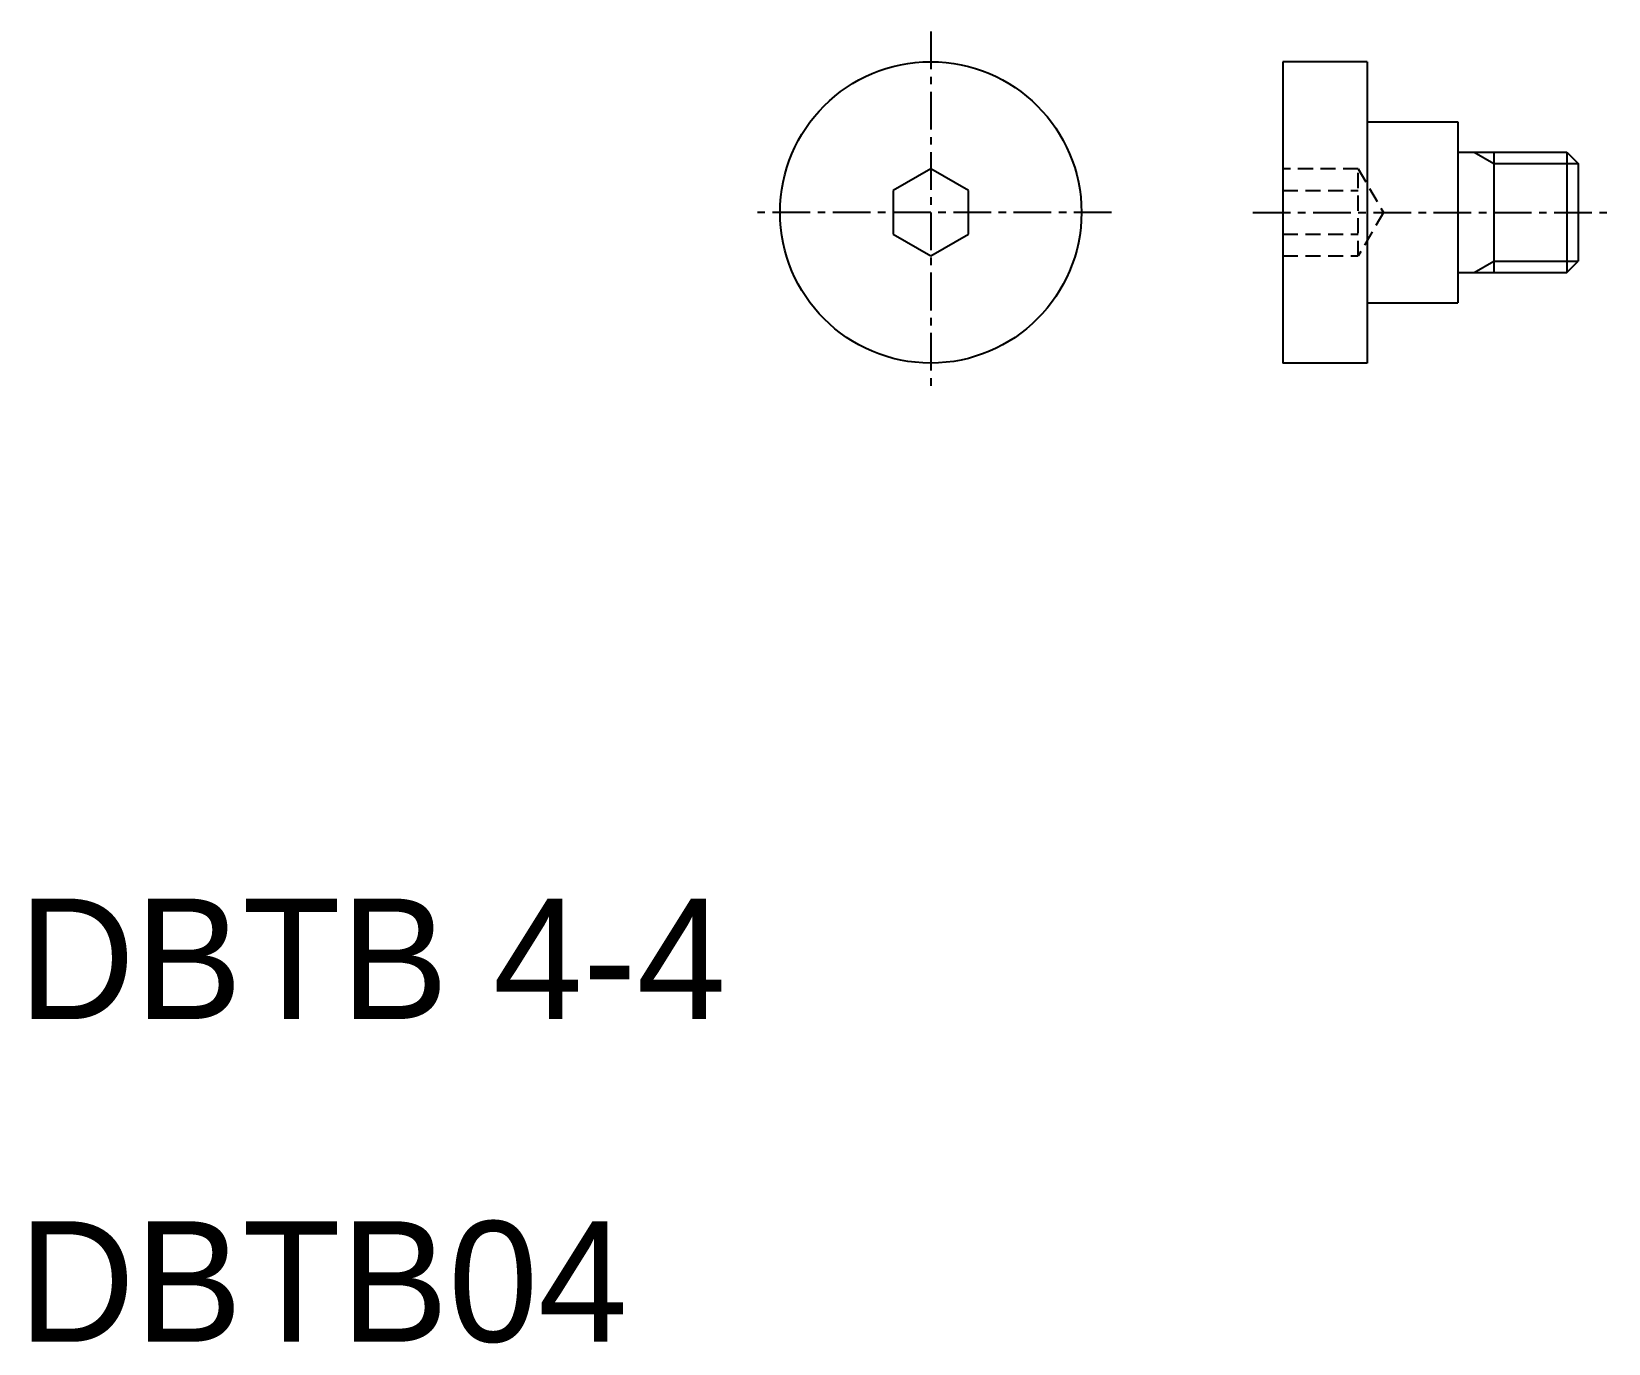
# Model space of a CAD drawing. Extents: x 10.4 to 62.8, y 9.9 to 53.5.
import ezdxf

# ---------------------------------------------------------------- set-up
doc = ezdxf.new("R2010")
doc.units = 0
doc.linetypes.add('CENTER', pattern=[2, 1.25, -0.25, 0.25, -0.25])
doc.linetypes.add('DASHED', pattern=[0.75, 0.5, -0.25])
doc.layers.get('0').update_dxf_attribs({"linetype": 'CONTINUOUS'})
doc.layers.add('CENTER', color=1, linetype='CENTER')

msp = doc.modelspace()

# ---------------------------------------------------------------- linework, layer by layer
at = {"color": 7, "linetype": 'CONTINUOUS'}
for p, q in [((54.752, 52.471), (51.952, 52.471)), ((51.952, 52.471), (51.952, 42.471)), ((54.752, 52.471), (54.752, 42.471)), ((54.752, 50.471), (57.752, 50.471)), ((57.752, 50.471), (57.752, 44.471)), ((57.752, 49.471), (61.373, 49.471)), ((58.952, 49.471), (58.952, 45.471)), ((61.373, 49.471), (61.373, 45.471)), ((61.373, 49.471), (61.752, 49.092)), ((40.269, 48.915), (39.019, 48.193)), ((41.519, 48.193), (40.269, 48.915)), ((61.752, 49.092), (61.752, 45.85)), ((39.019, 48.193), (39.019, 46.75)), ((41.519, 46.75), (41.519, 48.193)), ((39.019, 46.75), (40.269, 46.028)), ((40.269, 46.028), (41.519, 46.75)), ((61.373, 45.471), (61.752, 45.85)), ((57.752, 45.471), (61.373, 45.471)), ((54.752, 44.471), (57.752, 44.471)), ((54.752, 42.471), (51.952, 42.471))]:
    msp.add_line(p, q, dxfattribs=at)
at = {"color": 3, "linetype": 'CONTINUOUS'}
for p, q in [((58.296, 49.471), (58.952, 49.092)), ((58.952, 49.092), (61.752, 49.092)), ((58.296, 45.471), (58.952, 45.85)), ((58.952, 45.85), (61.752, 45.85))]:
    msp.add_line(p, q, dxfattribs=at)
at = {"color": 3, "linetype": 'DASHED'}
for p, q in [((54.452, 48.915), (51.952, 48.915)), ((54.452, 46.028), (54.452, 48.915)), ((54.452, 48.915), (55.286, 47.471)), ((51.952, 48.193), (54.452, 48.193)), ((55.286, 47.471), (54.452, 46.028)), ((51.952, 46.75), (54.452, 46.75)), ((51.952, 46.028), (54.452, 46.028))]:
    msp.add_line(p, q, dxfattribs=at)
at = {"color": 7, "linetype": 'CONTINUOUS'}
msp.add_circle((40.269, 47.471), 5, dxfattribs=at)
at = {"layer": 'CENTER', "color": 1, "linetype": 'CENTER'}
for p, q in [((40.269, 53.471), (40.269, 41.471)), ((46.269, 47.471), (34.269, 47.471)), ((50.952, 47.471), (62.752, 47.471))]:
    msp.add_line(p, q, dxfattribs=at)

# ---------------------------------------------------------------- texts
at = {"color": 7, "linetype": 'CONTINUOUS'}
for s, p in [('DBTB 4-4', (10, 20.705)), ('DBTB04', (10, 10))]:
    msp.add_text(s, height=4, dxfattribs=at).set_placement(p)

doc.saveas('drawing.dxf')
